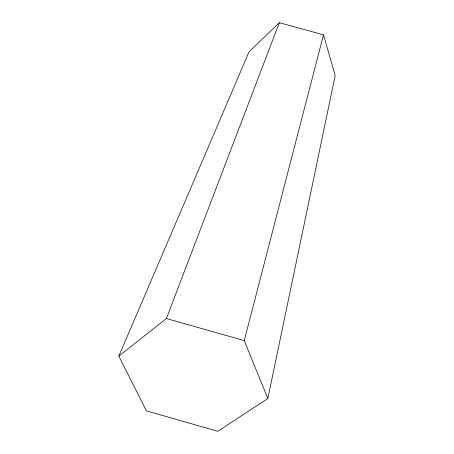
<?xml version="1.0" encoding="UTF-8"?>
<svg xmlns="http://www.w3.org/2000/svg" width="454" height="454" viewBox="0 0 454 454"><rect width="100%" height="100%" fill="white"/><g stroke="black" fill="none" stroke-linecap="round" stroke-linejoin="round"><path stroke-width="0.68" d="M267.837 398.527L335.171 75.585L323.503 34.822L279.335 22.7L249.036 51.852L118.829 356.123L146.404 410.881L217.829 431.3L267.837 398.527L244.258 340.596L323.503 34.822M118.829 356.123L166.391 318.543L279.335 22.7M166.391 318.543L244.258 340.596"/></g></svg>
